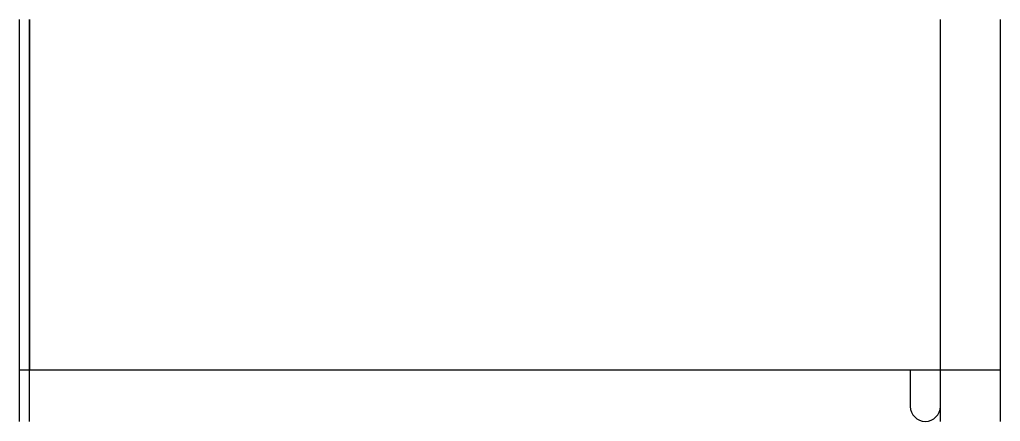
# Model space of a CAD drawing. Extents: x 0 to 98, y -5.1 to 35.
import ezdxf

# ---------------------------------------------------------------- set-up
doc = ezdxf.new("R2010")
doc.units = 0
doc.layers.get('0').update_dxf_attribs({"linetype": 'CONTINUOUS'})

msp = doc.modelspace()

# ---------------------------------------------------------------- linework, layer by layer
at = {"linetype": 'CONTINUOUS'}
for p, q in [((0, -5.14), (0, 35)), ((1, -5.14), (1, 35)), ((1, 35), (1, 0)), ((92, -5.14), (92, 35)), ((98, -5.14), (98, 35)), ((92, -3.64), (92, 14)), ((0, 0), (98, 0)), ((1, 0), (89, 0)), ((89, 0), (89, -3.64))]:
    msp.add_line(p, q, dxfattribs=at)
msp.add_arc((90.5, -3.64), 1.5, 180, 0, dxfattribs=at)

doc.saveas('drawing.dxf')
